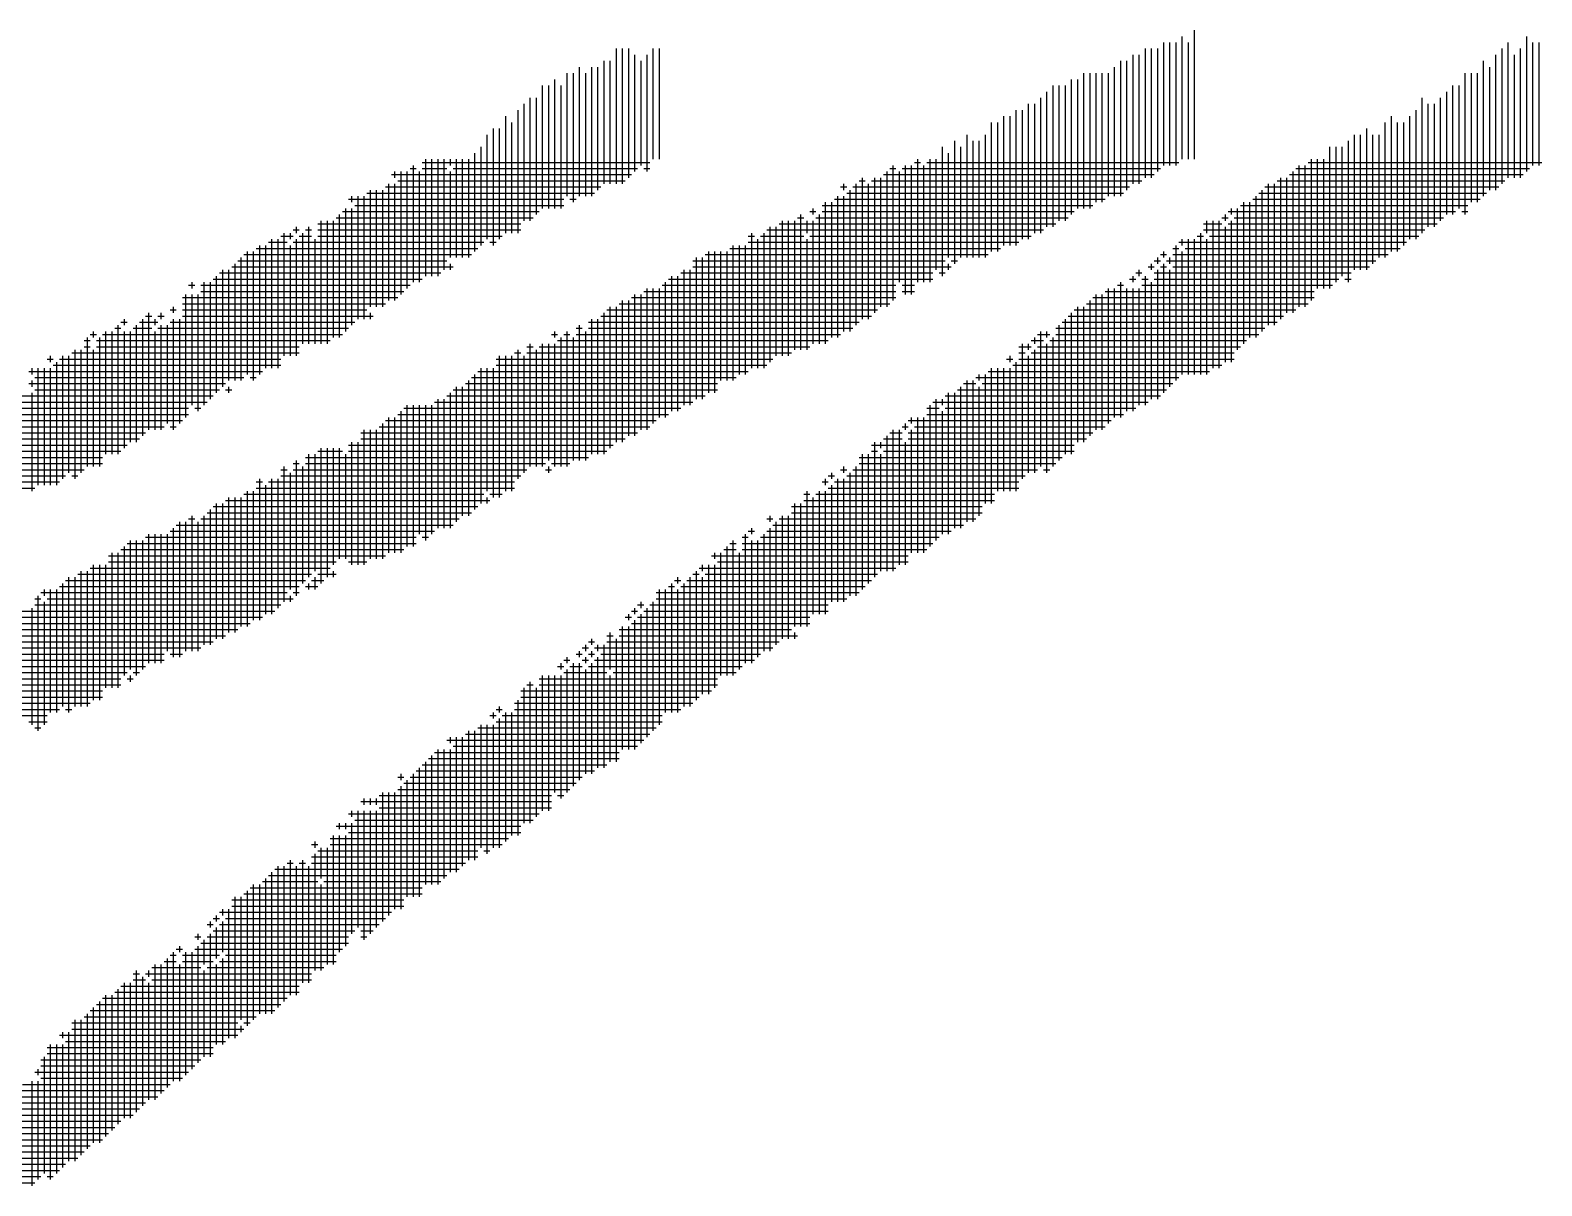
# Model space of a CAD drawing. Header units: feet. Extents: x 0 to 510288, y 0 to 371336.
# Drawn here: x 377136 to 378092, y 89573 to 90304 of the extents above; entities that cross this region are included whole.
import ezdxf

# ---------------------------------------------------------------- set-up
doc = ezdxf.new("R2010")
doc.units = ezdxf.units.FT
doc.header["$LTSCALE"] = 100
doc.header["$MEASUREMENT"] = 0
doc.layers.add('CX-MISC', color=2, linetype='CONTINUOUS')

msp = doc.modelspace()

# ---------------------------------------------------------------- linework, layer by layer
at = {"layer": 'CX-MISC'}
for p, q in [((377871.89, 90304.43), (377871.89, 90222.78)), ((377506.42, 90292.77), (377506.42, 90207.23)), ((377510.3, 90292.77), (377510.3, 90207.23)), ((377514.19, 90292.77), (377514.19, 90211.12)), ((377529.74, 90292.77), (377529.74, 90222.78)), ((377533.63, 90292.77), (377533.63, 90222.78)), ((377840.78, 90292.77), (377840.78, 90211.12)), ((377844.67, 90292.77), (377844.67, 90211.12)), ((377848.56, 90292.77), (377848.56, 90215.01)), ((377852.45, 90296.66), (377852.45, 90218.9)), ((377856.34, 90296.66), (377856.34, 90218.9)), ((377860.22, 90296.66), (377860.22, 90218.9)), ((377864.11, 90300.54), (377864.11, 90222.78)), ((377868, 90296.66), (377868, 90222.78)), ((378066.29, 90292.77), (378066.29, 90207.23)), ((378070.18, 90296.66), (378070.18, 90211.12)), ((378077.95, 90292.77), (378077.95, 90211.12)), ((378081.84, 90300.54), (378081.84, 90215.01)), ((378085.73, 90296.66), (378085.73, 90218.9)), ((378089.62, 90296.66), (378089.62, 90218.9)), ((377498.64, 90284.99), (377498.64, 90207.23)), ((377502.53, 90284.99), (377502.53, 90207.23)), ((377518.08, 90288.88), (377518.08, 90215.01)), ((377521.97, 90284.99), (377521.97, 90218.9)), ((377525.86, 90288.88), (377525.86, 90215.01)), ((377825.23, 90284.99), (377825.23, 90199.46)), ((377829.12, 90284.99), (377829.12, 90203.34)), ((377833.01, 90288.88), (377833.01, 90207.23)), ((377836.9, 90288.88), (377836.9, 90207.23)), ((378054.62, 90284.99), (378054.62, 90199.46)), ((378062.4, 90288.88), (378062.4, 90203.34)), ((378074.06, 90288.88), (378074.06, 90211.12)), ((377475.31, 90277.22), (377475.31, 90199.46)), ((377479.2, 90277.22), (377479.2, 90195.57)), ((377483.09, 90281.1), (377483.09, 90199.46)), ((377486.98, 90277.22), (377486.98, 90199.46)), ((377490.86, 90281.1), (377490.86, 90199.46)), ((377494.75, 90281.1), (377494.75, 90203.34)), ((377801.9, 90277.22), (377801.9, 90191.68)), ((377805.79, 90277.22), (377805.79, 90191.68)), ((377809.68, 90277.22), (377809.68, 90195.57)), ((377813.57, 90277.22), (377813.57, 90195.57)), ((377817.46, 90277.22), (377817.46, 90199.46)), ((377821.34, 90281.1), (377821.34, 90199.46)), ((378042.96, 90277.22), (378042.96, 90187.79)), ((378046.85, 90277.22), (378046.85, 90195.57)), ((378050.74, 90277.22), (378050.74, 90195.57)), ((378058.51, 90281.1), (378058.51, 90203.34)), ((377459.76, 90269.44), (377459.76, 90191.68)), ((377463.65, 90269.44), (377463.65, 90191.68)), ((377467.54, 90273.33), (377467.54, 90191.68)), ((377471.42, 90269.44), (377471.42, 90191.68)), ((377778.58, 90265.55), (377778.58, 90180.02)), ((377782.46, 90269.44), (377782.46, 90180.02)), ((377786.35, 90269.44), (377786.35, 90183.9)), ((377790.24, 90269.44), (377790.24, 90183.9)), ((377794.13, 90273.33), (377794.13, 90187.79)), ((377798.02, 90273.33), (377798.02, 90191.68)), ((378031.3, 90265.55), (378031.3, 90187.79)), ((378035.18, 90269.44), (378035.18, 90187.79)), ((378039.07, 90269.44), (378039.07, 90191.68)), ((377448.1, 90257.78), (377448.1, 90183.9)), ((377451.98, 90261.66), (377451.98, 90183.9)), ((377455.87, 90261.66), (377455.87, 90187.79)), ((377766.91, 90257.78), (377766.91, 90172.24)), ((377770.8, 90257.78), (377770.8, 90176.13)), ((377774.69, 90261.66), (377774.69, 90176.13)), ((378015.74, 90261.66), (378015.74, 90176.13)), ((378019.63, 90257.78), (378019.63, 90180.02)), ((378023.52, 90257.78), (378023.52, 90180.02)), ((378027.41, 90261.66), (378027.41, 90183.9)), ((377436.43, 90250), (377436.43, 90176.13)), ((377440.32, 90246.11), (377440.32, 90176.13)), ((377444.21, 90253.89), (377444.21, 90176.13)), ((377743.58, 90246.11), (377743.58, 90164.46)), ((377747.47, 90246.11), (377747.47, 90164.46)), ((377751.36, 90250), (377751.36, 90168.35)), ((377755.25, 90250), (377755.25, 90168.35)), ((377759.14, 90253.89), (377759.14, 90168.35)), ((377763.02, 90253.89), (377763.02, 90172.24)), ((377992.42, 90246.11), (377992.42, 90160.58)), ((377996.3, 90250), (377996.3, 90164.46)), ((378000.19, 90246.11), (378000.19, 90164.46)), ((378004.08, 90246.11), (378004.08, 90168.35)), ((378007.97, 90250), (378007.97, 90172.24)), ((378011.86, 90253.89), (378011.86, 90172.24)), ((377424.77, 90238.34), (377424.77, 90172.24)), ((377428.66, 90242.22), (377428.66, 90168.35)), ((377432.54, 90242.22), (377432.54, 90172.24)), ((377728.03, 90238.34), (377728.03, 90160.58)), ((377739.7, 90238.34), (377739.7, 90160.58)), ((377972.98, 90238.34), (377972.98, 90152.8)), ((377976.86, 90238.34), (377976.86, 90152.8)), ((377980.75, 90242.22), (377980.75, 90152.8)), ((377984.64, 90238.34), (377984.64, 90156.69)), ((377988.53, 90238.34), (377988.53, 90160.58)), ((377416.99, 90226.67), (377416.99, 90164.46)), ((377420.88, 90230.56), (377420.88, 90168.35)), ((377712.48, 90230.56), (377712.48, 90148.91)), ((377716.37, 90226.67), (377716.37, 90160.58)), ((377720.26, 90234.45), (377720.26, 90156.69)), ((377724.14, 90230.56), (377724.14, 90160.58)), ((377731.92, 90234.45), (377731.92, 90160.58)), ((377735.81, 90234.45), (377735.81, 90160.58)), ((377957.42, 90230.56), (377957.42, 90141.14)), ((377961.31, 90230.56), (377961.31, 90145.02)), ((377965.2, 90230.56), (377965.2, 90148.91)), ((377969.09, 90234.45), (377969.09, 90145.02)), ((377376.17, 90216.95), (377380.06, 90216.95)), ((377378.11, 90218.9), (377378.11, 90145.02)), ((377383.94, 90220.84), (377527.8, 90220.84)), ((377383.94, 90216.95), (377399.5, 90216.95)), ((377385.89, 90222.78), (377385.89, 90148.91)), ((377389.78, 90222.78), (377389.78, 90148.91)), ((377393.66, 90222.78), (377393.66, 90148.91)), ((377397.55, 90222.78), (377397.55, 90152.8)), ((377401.44, 90222.78), (377401.44, 90218.9)), ((377403.38, 90216.95), (377520.02, 90216.95)), ((377405.33, 90222.78), (377405.33, 90160.58)), ((377409.22, 90222.78), (377409.22, 90160.58)), ((377413.1, 90222.78), (377413.1, 90160.58)), ((377523.91, 90216.95), (377527.8, 90216.95)), ((377679.43, 90216.95), (377683.32, 90216.95)), ((377681.38, 90218.9), (377681.38, 90133.36)), ((377687.21, 90216.95), (377850.5, 90216.95)), ((377689.15, 90218.9), (377689.15, 90137.25)), ((377693.04, 90218.9), (377693.04, 90137.25)), ((377694.98, 90220.84), (377698.87, 90220.84)), ((377696.93, 90222.78), (377696.93, 90145.02)), ((377700.82, 90218.9), (377700.82, 90145.02)), ((377702.76, 90220.84), (377862.17, 90220.84)), ((377704.7, 90222.78), (377704.7, 90145.02)), ((377708.59, 90222.78), (377708.59, 90152.8)), ((377936.04, 90216.95), (378083.78, 90216.95)), ((377937.98, 90218.9), (377937.98, 90129.47)), ((377941.87, 90218.9), (377941.87, 90129.47)), ((377943.82, 90220.84), (378091.56, 90220.84)), ((377945.76, 90222.78), (377945.76, 90133.36)), ((377949.65, 90222.78), (377949.65, 90141.14)), ((377953.54, 90222.78), (377953.54, 90141.14)), ((377362.56, 90207.23), (377362.56, 90133.36)), ((377364.5, 90213.06), (377516.14, 90213.06)), ((377366.45, 90215.01), (377366.45, 90211.12)), ((377366.45, 90207.23), (377366.45, 90133.36)), ((377368.39, 90209.18), (377512.25, 90209.18)), ((377370.34, 90215.01), (377370.34, 90137.25)), ((377374.22, 90215.01), (377374.22, 90141.14)), ((377382, 90215.01), (377382, 90145.02)), ((377401.44, 90215.01), (377401.44, 90160.58)), ((377650.27, 90207.23), (377650.27, 90203.34)), ((377658.05, 90207.23), (377658.05, 90117.81)), ((377659.99, 90209.18), (377663.88, 90209.18)), ((377661.94, 90211.12), (377661.94, 90121.7)), ((377665.82, 90207.23), (377665.82, 90121.7)), ((377667.77, 90209.18), (377838.84, 90209.18)), ((377669.71, 90211.12), (377669.71, 90125.58)), ((377673.6, 90211.12), (377673.6, 90129.47)), ((377675.54, 90213.06), (377846.62, 90213.06)), ((377677.49, 90215.01), (377677.49, 90129.47)), ((377685.26, 90215.01), (377685.26, 90145.02)), ((377918.54, 90207.23), (377918.54, 90117.81)), ((377922.43, 90207.23), (377922.43, 90117.81)), ((377924.38, 90209.18), (378068.23, 90209.18)), ((377926.32, 90211.12), (377926.32, 90121.7)), ((377930.21, 90211.12), (377930.21, 90125.58)), ((377932.15, 90213.06), (378079.9, 90213.06)), ((377934.1, 90215.01), (377934.1, 90125.58)), ((377337.29, 90197.51), (377473.37, 90197.51)), ((377339.23, 90199.46), (377339.23, 90195.57)), ((377343.12, 90199.46), (377343.12, 90121.7)), ((377347.01, 90199.46), (377347.01, 90121.7)), ((377348.95, 90201.4), (377492.81, 90201.4)), ((377350.9, 90203.34), (377350.9, 90129.47)), ((377354.78, 90203.34), (377354.78, 90129.47)), ((377358.67, 90203.34), (377358.67, 90129.47)), ((377360.62, 90205.29), (377496.7, 90205.29)), ((377477.26, 90197.51), (377481.14, 90197.51)), ((377644.44, 90197.51), (377815.51, 90197.51)), ((377646.38, 90199.46), (377646.38, 90110.03)), ((377648.33, 90205.29), (377652.22, 90205.29)), ((377650.27, 90199.46), (377650.27, 90113.92)), ((377652.22, 90201.4), (377827.18, 90201.4)), ((377654.16, 90203.34), (377654.16, 90113.92)), ((377656.1, 90205.29), (377831.06, 90205.29)), ((377908.82, 90197.51), (378052.68, 90197.51)), ((377910.77, 90199.46), (377910.77, 90110.03)), ((377912.71, 90201.4), (378056.57, 90201.4)), ((377914.66, 90203.34), (377914.66, 90113.92)), ((377916.6, 90205.29), (378064.34, 90205.29)), ((377331.46, 90187.79), (377331.46, 90110.03)), ((377333.4, 90189.74), (377457.82, 90189.74)), ((377335.34, 90191.68), (377335.34, 90113.92)), ((377339.23, 90191.68), (377339.23, 90117.81)), ((377341.18, 90193.62), (377473.37, 90193.62)), ((377623.06, 90187.79), (377623.06, 90102.26)), ((377628.89, 90189.74), (377632.78, 90189.74)), ((377630.83, 90191.68), (377630.83, 90187.79)), ((377634.72, 90187.79), (377634.72, 90106.14)), ((377636.66, 90193.62), (377807.74, 90193.62)), ((377636.66, 90189.74), (377796.07, 90189.74)), ((377638.61, 90195.57), (377638.61, 90106.14)), ((377642.5, 90195.57), (377642.5, 90110.03)), ((377891.33, 90187.79), (377891.33, 90183.9)), ((377893.27, 90189.74), (378037.13, 90189.74)), ((377895.22, 90191.68), (377895.22, 90187.79)), ((377899.1, 90191.68), (377899.1, 90102.26)), ((377901.05, 90193.62), (378044.9, 90193.62)), ((377902.99, 90195.57), (377902.99, 90106.14)), ((377906.88, 90195.57), (377906.88, 90110.03)), ((378041.02, 90189.74), (378044.9, 90189.74)), ((377302.3, 90178.07), (377306.18, 90178.07)), ((377304.24, 90180.02), (377304.24, 90176.13)), ((377310.07, 90178.07), (377313.96, 90178.07)), ((377312.02, 90180.02), (377312.02, 90106.14)), ((377317.85, 90181.96), (377446.15, 90181.96)), ((377317.85, 90178.07), (377446.15, 90178.07)), ((377319.79, 90183.9), (377319.79, 90106.14)), ((377323.68, 90183.9), (377323.68, 90106.14)), ((377327.57, 90183.9), (377327.57, 90110.03)), ((377329.51, 90185.85), (377453.93, 90185.85)), ((377601.67, 90178.07), (377776.63, 90178.07)), ((377603.62, 90180.02), (377603.62, 90094.48)), ((377607.5, 90180.02), (377607.5, 90098.37)), ((377609.45, 90181.96), (377784.41, 90181.96)), ((377611.39, 90183.9), (377611.39, 90098.37)), ((377615.28, 90183.9), (377615.28, 90098.37)), ((377619.17, 90183.9), (377619.17, 90102.26)), ((377621.11, 90185.85), (377625, 90185.85)), ((377626.94, 90183.9), (377626.94, 90176.13)), ((377630.83, 90183.9), (377630.83, 90106.14)), ((377632.78, 90185.85), (377792.18, 90185.85)), ((377877.72, 90181.96), (377889.38, 90181.96)), ((377877.72, 90178.07), (378017.69, 90178.07)), ((377879.66, 90183.9), (377879.66, 90176.13)), ((377883.55, 90183.9), (377883.55, 90090.59)), ((377887.44, 90183.9), (377887.44, 90090.59)), ((377889.38, 90185.85), (377893.27, 90185.85)), ((377891.33, 90180.02), (377891.33, 90094.48)), ((377893.27, 90181.96), (378025.46, 90181.96)), ((377895.22, 90183.9), (377895.22, 90094.48)), ((377897.16, 90185.85), (378029.35, 90185.85)), ((377280.91, 90168.35), (377280.91, 90086.7)), ((377284.8, 90168.35), (377284.8, 90090.59)), ((377286.74, 90170.3), (377298.41, 90170.3)), ((377288.69, 90172.24), (377288.69, 90090.59)), ((377292.58, 90172.24), (377292.58, 90090.59)), ((377294.52, 90174.18), (377302.3, 90174.18)), ((377296.46, 90176.13), (377296.46, 90098.37)), ((377300.35, 90176.13), (377300.35, 90172.24)), ((377300.35, 90168.35), (377300.35, 90098.37)), ((377302.3, 90170.3), (377422.82, 90170.3)), ((377304.24, 90172.24), (377304.24, 90098.37)), ((377306.18, 90174.18), (377313.96, 90174.18)), ((377308.13, 90176.13), (377308.13, 90106.14)), ((377315.9, 90172.24), (377315.9, 90106.14)), ((377317.85, 90174.18), (377434.49, 90174.18)), ((377426.71, 90170.3), (377430.6, 90170.3)), ((377580.29, 90168.35), (377580.29, 90082.82)), ((377584.18, 90168.35), (377584.18, 90086.7)), ((377588.06, 90168.35), (377588.06, 90086.7)), ((377590.01, 90174.18), (377593.9, 90174.18)), ((377590.01, 90170.3), (377761.08, 90170.3)), ((377591.95, 90176.13), (377591.95, 90090.59)), ((377595.84, 90172.24), (377595.84, 90090.59)), ((377597.78, 90174.18), (377625, 90174.18)), ((377599.73, 90176.13), (377599.73, 90090.59)), ((377626.94, 90172.24), (377626.94, 90102.26)), ((377628.89, 90174.18), (377768.86, 90174.18)), ((377860.22, 90168.35), (377860.22, 90082.82)), ((377862.17, 90170.3), (378006.02, 90170.3)), ((377864.11, 90172.24), (377864.11, 90168.35)), ((377868, 90172.24), (377868, 90086.7)), ((377871.89, 90172.24), (377871.89, 90086.7)), ((377873.83, 90174.18), (377877.72, 90174.18)), ((377875.78, 90176.13), (377875.78, 90086.7)), ((377879.66, 90172.24), (377879.66, 90086.7)), ((377881.61, 90174.18), (378013.8, 90174.18)), ((377269.25, 90160.58), (377269.25, 90082.82)), ((377271.19, 90162.52), (377415.05, 90162.52)), ((377273.14, 90164.46), (377273.14, 90086.7)), ((377277.02, 90164.46), (377277.02, 90082.82)), ((377278.97, 90166.41), (377418.94, 90166.41)), ((377556.96, 90160.58), (377556.96, 90071.15)), ((377560.85, 90160.58), (377560.85, 90071.15)), ((377562.79, 90162.52), (377741.64, 90162.52)), ((377564.74, 90164.46), (377564.74, 90075.04)), ((377568.62, 90164.46), (377568.62, 90075.04)), ((377572.51, 90164.46), (377572.51, 90082.82)), ((377576.4, 90164.46), (377576.4, 90082.82)), ((377578.34, 90166.41), (377749.42, 90166.41)), ((377848.56, 90160.58), (377848.56, 90156.69)), ((377850.5, 90162.52), (377854.39, 90162.52)), ((377852.45, 90164.46), (377852.45, 90160.58)), ((377856.34, 90160.58), (377856.34, 90156.69)), ((377858.28, 90166.41), (377862.17, 90166.41)), ((377858.28, 90162.52), (377994.36, 90162.52)), ((377864.11, 90164.46), (377864.11, 90086.7)), ((377866.06, 90166.41), (378002.14, 90166.41)), ((377255.64, 90150.86), (377395.61, 90150.86)), ((377257.58, 90152.8), (377257.58, 90078.93)), ((377261.47, 90152.8), (377261.47, 90082.82)), ((377263.42, 90154.74), (377403.38, 90154.74)), ((377265.36, 90156.69), (377265.36, 90082.82)), ((377267.3, 90158.63), (377399.5, 90158.63)), ((377401.44, 90156.69), (377401.44, 90152.8)), ((377547.24, 90150.86), (377706.65, 90150.86)), ((377549.18, 90152.8), (377549.18, 90067.26)), ((377553.07, 90152.8), (377553.07, 90067.26)), ((377555.02, 90158.63), (377714.42, 90158.63)), ((377555.02, 90154.74), (377718.31, 90154.74)), ((377710.54, 90150.86), (377714.42, 90150.86)), ((377716.37, 90156.69), (377716.37, 90152.8)), ((377718.31, 90158.63), (377722.2, 90158.63)), ((377834.95, 90150.86), (377838.84, 90150.86)), ((377836.9, 90152.8), (377836.9, 90148.91)), ((377842.73, 90154.74), (377846.62, 90154.74)), ((377844.67, 90156.69), (377844.67, 90152.8)), ((377846.62, 90158.63), (377850.5, 90158.63)), ((377846.62, 90150.86), (377971.03, 90150.86)), ((377848.56, 90152.8), (377848.56, 90071.15)), ((377850.5, 90154.74), (377854.39, 90154.74)), ((377852.45, 90156.69), (377852.45, 90075.04)), ((377854.39, 90158.63), (377986.58, 90158.63)), ((377856.34, 90152.8), (377856.34, 90078.93)), ((377858.28, 90154.74), (377982.7, 90154.74)), ((377236.2, 90143.08), (377240.09, 90143.08)), ((377238.14, 90145.02), (377238.14, 90141.14)), ((377243.98, 90143.08), (377376.17, 90143.08)), ((377245.92, 90145.02), (377245.92, 90067.26)), ((377249.81, 90145.02), (377249.81, 90071.15)), ((377251.75, 90146.97), (377383.94, 90146.97)), ((377253.7, 90148.91), (377253.7, 90075.04)), ((377525.86, 90141.14), (377525.86, 90051.71)), ((377529.74, 90141.14), (377529.74, 90055.6)), ((377533.63, 90141.14), (377533.63, 90059.49)), ((377535.58, 90143.08), (377683.32, 90143.08)), ((377537.52, 90145.02), (377537.52, 90059.49)), ((377539.46, 90146.97), (377706.65, 90146.97)), ((377541.41, 90148.91), (377541.41, 90063.38)), ((377545.3, 90148.91), (377545.3, 90063.38)), ((377687.21, 90143.08), (377694.98, 90143.08)), ((377817.46, 90141.14), (377817.46, 90055.6)), ((377821.34, 90141.14), (377821.34, 90059.49)), ((377823.29, 90143.08), (377827.18, 90143.08)), ((377825.23, 90145.02), (377825.23, 90059.49)), ((377829.12, 90141.14), (377829.12, 90063.38)), ((377831.06, 90146.97), (377834.95, 90146.97)), ((377833.01, 90148.91), (377833.01, 90145.02)), ((377833.01, 90141.14), (377833.01, 90063.38)), ((377836.9, 90141.14), (377836.9, 90067.26)), ((377838.84, 90146.97), (377842.73, 90146.97)), ((377838.84, 90143.08), (377959.37, 90143.08)), ((377840.78, 90148.91), (377840.78, 90067.26)), ((377844.67, 90145.02), (377844.67, 90071.15)), ((377846.62, 90146.97), (377963.26, 90146.97)), ((377967.14, 90146.97), (377971.03, 90146.97)), ((377232.31, 90135.3), (377368.39, 90135.3)), ((377232.31, 90131.42), (377360.62, 90131.42)), ((377234.26, 90137.25), (377234.26, 90059.49)), ((377238.14, 90137.25), (377238.14, 90067.26)), ((377242.03, 90137.25), (377242.03, 90063.38)), ((377243.98, 90139.19), (377372.28, 90139.19)), ((377508.36, 90131.42), (377679.43, 90131.42)), ((377510.3, 90133.36), (377510.3, 90043.94)), ((377514.19, 90133.36), (377514.19, 90047.82)), ((377516.14, 90135.3), (377683.32, 90135.3)), ((377518.08, 90137.25), (377518.08, 90047.82)), ((377521.97, 90137.25), (377521.97, 90051.71)), ((377523.91, 90139.19), (377683.32, 90139.19)), ((377687.21, 90139.19), (377694.98, 90139.19)), ((377803.85, 90131.42), (377943.82, 90131.42)), ((377805.79, 90133.36), (377805.79, 90047.82)), ((377807.74, 90135.3), (377947.7, 90135.3)), ((377809.68, 90137.25), (377809.68, 90051.71)), ((377813.57, 90137.25), (377813.57, 90051.71)), ((377815.51, 90139.19), (377947.7, 90139.19)), ((377195.38, 90121.7), (377195.38, 90117.81)), ((377207.04, 90121.7), (377207.04, 90047.82)), ((377208.98, 90123.64), (377212.87, 90123.64)), ((377210.93, 90125.58), (377210.93, 90051.71)), ((377214.82, 90121.7), (377214.82, 90117.81)), ((377216.76, 90123.64), (377220.65, 90123.64)), ((377218.7, 90125.58), (377218.7, 90121.7)), ((377224.54, 90127.53), (377228.42, 90127.53)), ((377226.48, 90129.47), (377226.48, 90125.58)), ((377226.48, 90121.7), (377226.48, 90051.71)), ((377230.37, 90121.7), (377230.37, 90055.6)), ((377232.31, 90127.53), (377348.95, 90127.53)), ((377232.31, 90123.64), (377352.84, 90123.64)), ((377350.9, 90125.58), (377350.9, 90121.7)), ((377490.86, 90121.7), (377490.86, 90036.16)), ((377494.75, 90121.7), (377494.75, 90036.16)), ((377496.7, 90123.64), (377667.77, 90123.64)), ((377498.64, 90125.58), (377498.64, 90036.16)), ((377500.58, 90127.53), (377671.66, 90127.53)), ((377502.53, 90129.47), (377502.53, 90040.05)), ((377506.42, 90129.47), (377506.42, 90043.94)), ((377790.24, 90121.7), (377790.24, 90036.16)), ((377792.18, 90123.64), (377928.26, 90123.64)), ((377794.13, 90125.58), (377794.13, 90036.16)), ((377796.07, 90127.53), (377936.04, 90127.53)), ((377798.02, 90129.47), (377798.02, 90043.94)), ((377801.9, 90129.47), (377801.9, 90043.94)), ((377173.99, 90111.98), (377177.88, 90111.98)), ((377175.94, 90113.92), (377175.94, 90110.03)), ((377181.77, 90111.98), (377333.4, 90111.98)), ((377183.71, 90113.92), (377183.71, 90036.16)), ((377187.6, 90113.92), (377187.6, 90036.16)), ((377189.54, 90115.86), (377193.43, 90115.86)), ((377191.49, 90117.81), (377191.49, 90036.16)), ((377193.43, 90119.75), (377197.32, 90119.75)), ((377195.38, 90113.92), (377195.38, 90040.05)), ((377199.26, 90113.92), (377199.26, 90043.94)), ((377201.21, 90115.86), (377212.87, 90115.86)), ((377203.15, 90117.81), (377203.15, 90043.94)), ((377205.1, 90119.75), (377216.76, 90119.75)), ((377214.82, 90113.92), (377214.82, 90051.71)), ((377216.76, 90115.86), (377337.29, 90115.86)), ((377218.7, 90117.81), (377218.7, 90051.71)), ((377222.59, 90117.81), (377222.59, 90055.6)), ((377224.54, 90119.75), (377341.18, 90119.75)), ((377465.59, 90111.98), (377469.48, 90111.98)), ((377467.54, 90113.92), (377467.54, 90110.03)), ((377473.37, 90111.98), (377477.26, 90111.98)), ((377475.31, 90113.92), (377475.31, 90028.38)), ((377481.14, 90115.86), (377485.03, 90115.86)), ((377481.14, 90111.98), (377648.33, 90111.98)), ((377483.09, 90117.81), (377483.09, 90032.27)), ((377486.98, 90113.92), (377486.98, 90032.27)), ((377488.92, 90119.75), (377659.99, 90119.75)), ((377488.92, 90115.86), (377656.1, 90115.86)), ((377772.74, 90111.98), (377780.52, 90111.98)), ((377774.69, 90113.92), (377774.69, 90028.38)), ((377778.58, 90113.92), (377778.58, 90110.03)), ((377784.41, 90115.86), (377916.6, 90115.86)), ((377784.41, 90111.98), (377912.71, 90111.98)), ((377786.35, 90117.81), (377786.35, 90032.27)), ((377788.3, 90119.75), (377924.38, 90119.75)), ((377164.27, 90102.26), (377164.27, 90020.61)), ((377168.16, 90102.26), (377168.16, 90024.5)), ((377170.1, 90108.09), (377173.99, 90108.09)), ((377170.1, 90104.2), (377173.99, 90104.2)), ((377172.05, 90110.03), (377172.05, 90028.38)), ((377175.94, 90102.26), (377175.94, 90028.38)), ((377177.88, 90108.09), (377325.62, 90108.09)), ((377177.88, 90104.2), (377306.18, 90104.2)), ((377179.82, 90110.03), (377179.82, 90028.38)), ((377444.21, 90102.26), (377444.21, 90020.61)), ((377450.04, 90104.2), (377453.93, 90104.2)), ((377451.98, 90106.14), (377451.98, 90028.38)), ((377455.87, 90102.26), (377455.87, 90028.38)), ((377457.82, 90104.2), (377628.89, 90104.2)), ((377459.76, 90106.14), (377459.76, 90028.38)), ((377463.65, 90106.14), (377463.65, 90032.27)), ((377467.54, 90106.14), (377467.54, 90028.38)), ((377469.48, 90108.09), (377640.55, 90108.09)), ((377471.42, 90110.03), (377471.42, 90028.38)), ((377479.2, 90110.03), (377479.2, 90032.27)), ((377761.08, 90104.2), (377768.86, 90104.2)), ((377763.02, 90106.14), (377763.02, 90020.61)), ((377766.91, 90106.14), (377766.91, 90102.26)), ((377768.86, 90108.09), (377776.63, 90108.09)), ((377770.8, 90110.03), (377770.8, 90106.14)), ((377770.8, 90102.26), (377770.8, 90024.5)), ((377772.74, 90104.2), (377901.05, 90104.2)), ((377778.58, 90106.14), (377778.58, 90024.5)), ((377780.52, 90108.09), (377904.94, 90108.09)), ((377782.46, 90110.03), (377782.46, 90028.38)), ((377146.78, 90096.42), (377150.66, 90096.42)), ((377148.72, 90098.37), (377148.72, 90094.48)), ((377150.66, 90092.54), (377294.52, 90092.54)), ((377152.61, 90094.48), (377152.61, 90016.72)), ((377154.55, 90096.42), (377294.52, 90096.42)), ((377156.5, 90098.37), (377156.5, 90020.61)), ((377160.38, 90098.37), (377160.38, 90024.5)), ((377162.33, 90100.31), (377306.18, 90100.31)), ((377430.6, 90096.42), (377605.56, 90096.42)), ((377430.6, 90092.54), (377601.67, 90092.54)), ((377432.54, 90098.37), (377432.54, 90008.94)), ((377436.43, 90098.37), (377436.43, 90012.83)), ((377440.32, 90098.37), (377440.32, 90012.83)), ((377442.26, 90100.31), (377446.15, 90100.31)), ((377448.1, 90098.37), (377448.1, 90024.5)), ((377450.04, 90100.31), (377617.22, 90100.31)), ((377753.3, 90096.42), (377757.19, 90096.42)), ((377755.25, 90098.37), (377755.25, 90094.48)), ((377757.19, 90092.54), (377889.38, 90092.54)), ((377759.14, 90094.48), (377759.14, 90012.83)), ((377761.08, 90100.31), (377764.97, 90100.31)), ((377761.08, 90096.42), (377897.16, 90096.42)), ((377766.91, 90098.37), (377766.91, 90024.5)), ((377768.86, 90100.31), (377897.16, 90100.31)), ((377135.11, 90088.65), (377282.86, 90088.65)), ((377137.06, 90090.59), (377137.06, 90086.7)), ((377137.06, 90082.82), (377137.06, 90078.93)), ((377139, 90084.76), (377271.19, 90084.76)), ((377140.94, 90090.59), (377140.94, 90016.72)), ((377144.83, 90090.59), (377144.83, 90016.72)), ((377148.72, 90090.59), (377148.72, 90016.72)), ((377275.08, 90084.76), (377278.97, 90084.76)), ((377413.1, 90082.82), (377413.1, 89997.28)), ((377415.05, 90084.76), (377582.23, 90084.76)), ((377416.99, 90086.7), (377416.99, 90001.17)), ((377418.94, 90088.65), (377590.01, 90088.65)), ((377420.88, 90090.59), (377420.88, 90005.06)), ((377424.77, 90090.59), (377424.77, 90012.83)), ((377428.66, 90090.59), (377428.66, 90008.94)), ((377728.03, 90082.82), (377728.03, 89993.39)), ((377731.92, 90082.82), (377731.92, 89993.39)), ((377733.86, 90084.76), (377862.17, 90084.76)), ((377735.81, 90086.7), (377735.81, 90082.82)), ((377739.7, 90086.7), (377739.7, 90005.06)), ((377741.64, 90088.65), (377881.61, 90088.65)), ((377743.58, 90090.59), (377743.58, 90005.06)), ((377747.47, 90090.59), (377747.47, 90012.83)), ((377751.36, 90090.59), (377751.36, 90012.83)), ((377755.25, 90090.59), (377755.25, 90012.83)), ((377107.9, 90073.1), (377251.75, 90073.1)), ((377135.11, 90080.87), (377259.53, 90080.87)), ((377137.06, 90075.04), (377137.06, 90012.83)), ((377139, 90076.98), (377255.64, 90076.98)), ((377259.53, 90076.98), (377263.42, 90076.98)), ((377261.47, 90078.93), (377261.47, 90075.04)), ((377399.5, 90073.1), (377562.79, 90073.1)), ((377401.44, 90075.04), (377401.44, 89989.5)), ((377403.38, 90076.98), (377570.57, 90076.98)), ((377405.33, 90078.93), (377405.33, 89993.39)), ((377409.22, 90078.93), (377409.22, 89997.28)), ((377411.16, 90080.87), (377570.57, 90080.87)), ((377714.42, 90073.1), (377850.5, 90073.1)), ((377716.37, 90075.04), (377716.37, 89985.62)), ((377720.26, 90075.04), (377720.26, 89989.5)), ((377722.2, 90076.98), (377854.39, 90076.98)), ((377724.14, 90078.93), (377724.14, 89989.5)), ((377726.09, 90080.87), (377733.86, 90080.87)), ((377735.81, 90078.93), (377735.81, 89997.28)), ((377737.75, 90080.87), (377858.28, 90080.87)), ((377104.01, 90065.32), (377236.2, 90065.32)), ((377107.9, 90069.21), (377247.86, 90069.21)), ((377240.09, 90065.32), (377243.98, 90065.32)), ((377370.34, 90063.38), (377370.34, 89973.95)), ((377372.28, 90065.32), (377547.24, 90065.32)), ((377374.22, 90067.26), (377374.22, 89977.84)), ((377378.11, 90067.26), (377378.11, 89977.84)), ((377382, 90067.26), (377382, 89985.62)), ((377385.89, 90067.26), (377385.89, 89981.73)), ((377389.78, 90067.26), (377389.78, 89985.62)), ((377391.72, 90069.21), (377555.02, 90069.21)), ((377393.66, 90071.15), (377393.66, 89989.5)), ((377397.55, 90071.15), (377397.55, 89989.5)), ((377702.76, 90065.32), (377710.54, 90065.32)), ((377704.7, 90067.26), (377704.7, 89977.84)), ((377706.65, 90069.21), (377842.73, 90069.21)), ((377708.59, 90071.15), (377708.59, 89981.73)), ((377712.48, 90071.15), (377712.48, 90067.26)), ((377712.48, 90063.38), (377712.48, 89985.62)), ((377714.42, 90065.32), (377834.95, 90065.32)), ((377080.68, 90053.66), (377220.65, 90053.66)), ((377084.57, 90057.54), (377232.31, 90057.54)), ((377096.23, 90061.43), (377236.2, 90061.43)), ((377224.54, 90053.66), (377228.42, 90053.66)), ((377356.73, 90053.66), (377527.8, 90053.66)), ((377358.67, 90055.6), (377358.67, 89970.06)), ((377360.62, 90057.54), (377531.69, 90057.54)), ((377362.56, 90059.49), (377362.56, 89973.95)), ((377366.45, 90059.49), (377366.45, 89973.95)), ((377368.39, 90061.43), (377539.46, 90061.43)), ((377687.21, 90053.66), (377691.1, 90053.66)), ((377689.15, 90055.6), (377689.15, 90051.71)), ((377691.1, 90057.54), (377819.4, 90057.54)), ((377693.04, 90059.49), (377693.04, 90055.6)), ((377694.98, 90053.66), (377815.51, 90053.66)), ((377696.93, 90059.49), (377696.93, 89973.95)), ((377700.82, 90059.49), (377700.82, 89973.95)), ((377702.76, 90061.43), (377827.18, 90061.43)), ((377065.13, 90045.88), (377205.1, 90045.88)), ((377069.02, 90049.77), (377208.98, 90049.77)), ((377345.06, 90049.77), (377520.02, 90049.77)), ((377345.06, 90045.88), (377512.25, 90045.88)), ((377347.01, 90051.71), (377347.01, 89966.18)), ((377350.9, 90051.71), (377350.9, 89970.06)), ((377354.78, 90051.71), (377354.78, 89970.06)), ((377675.54, 90045.88), (377687.21, 90045.88)), ((377677.49, 90047.82), (377677.49, 89962.29)), ((377679.43, 90049.77), (377687.21, 90049.77)), ((377681.38, 90051.71), (377681.38, 89962.29)), ((377685.26, 90051.71), (377685.26, 89966.18)), ((377691.1, 90049.77), (377807.74, 90049.77)), ((377691.1, 90045.88), (377803.85, 90045.88)), ((377693.04, 90051.71), (377693.04, 89973.95)), ((377045.69, 90041.99), (377197.32, 90041.99)), ((377045.69, 90038.1), (377193.43, 90038.1)), ((377312.02, 90036.16), (377312.02, 89958.4)), ((377315.9, 90036.16), (377315.9, 89962.29)), ((377317.85, 90038.1), (377333.4, 90038.1)), ((377319.79, 90040.05), (377319.79, 89954.51)), ((377323.68, 90040.05), (377323.68, 89958.4)), ((377327.57, 90040.05), (377327.57, 89966.18)), ((377331.46, 90040.05), (377331.46, 89970.06)), ((377335.34, 90036.16), (377335.34, 89970.06)), ((377337.29, 90041.99), (377504.47, 90041.99)), ((377337.29, 90038.1), (377500.58, 90038.1)), ((377339.23, 90043.94), (377339.23, 89966.18)), ((377343.12, 90043.94), (377343.12, 89966.18)), ((377661.94, 90036.16), (377661.94, 89950.62)), ((377665.82, 90036.16), (377665.82, 89954.51)), ((377667.77, 90041.99), (377796.07, 90041.99)), ((377667.77, 90038.1), (377671.66, 90038.1)), ((377669.71, 90043.94), (377669.71, 89958.4)), ((377673.6, 90043.94), (377673.6, 90040.05)), ((377673.6, 90036.16), (377673.6, 89962.29)), ((377675.54, 90038.1), (377796.07, 90038.1)), ((377689.15, 90043.94), (377689.15, 89966.18)), ((377034.02, 90026.44), (377170.1, 90026.44)), ((377041.8, 90034.22), (377181.77, 90034.22)), ((377041.8, 90030.33), (377181.77, 90030.33)), ((377294.52, 90026.44), (377298.41, 90026.44)), ((377296.46, 90028.38), (377296.46, 89942.85)), ((377302.3, 90030.33), (377306.18, 90030.33)), ((377302.3, 90026.44), (377450.04, 90026.44)), ((377304.24, 90032.27), (377304.24, 89946.74)), ((377308.13, 90028.38), (377308.13, 89954.51)), ((377310.07, 90034.22), (377488.92, 90034.22)), ((377310.07, 90030.33), (377461.7, 90030.33)), ((377461.7, 90026.44), (377465.59, 90026.44)), ((377463.65, 90028.38), (377463.65, 90024.5)), ((377465.59, 90030.33), (377477.26, 90030.33)), ((377648.33, 90026.44), (377652.22, 90026.44)), ((377650.27, 90028.38), (377650.27, 90024.5)), ((377656.1, 90026.44), (377772.74, 90026.44)), ((377658.05, 90028.38), (377658.05, 89946.74)), ((377659.99, 90034.22), (377788.3, 90034.22)), ((377659.99, 90030.33), (377784.41, 90030.33)), ((377776.63, 90026.44), (377780.52, 90026.44)), ((377002.92, 90018.66), (377154.55, 90018.66)), ((377030.14, 90022.55), (377158.44, 90022.55)), ((377162.33, 90022.55), (377166.22, 90022.55)), ((377278.97, 90018.66), (377282.86, 90018.66)), ((377280.91, 90020.61), (377280.91, 89931.18)), ((377284.8, 90016.72), (377284.8, 89935.07)), ((377286.74, 90018.66), (377442.26, 90018.66)), ((377288.69, 90020.61), (377288.69, 89935.07)), ((377292.58, 90020.61), (377292.58, 89938.96)), ((377294.52, 90022.55), (377446.15, 90022.55)), ((377300.35, 90024.5), (377300.35, 89950.62)), ((377636.66, 90018.66), (377640.55, 90018.66)), ((377638.61, 90020.61), (377638.61, 90016.72)), ((377640.55, 90022.55), (377644.44, 90022.55)), ((377642.5, 90024.5), (377642.5, 90020.61)), ((377642.5, 90016.72), (377642.5, 89942.85)), ((377644.44, 90018.66), (377761.08, 90018.66)), ((377646.38, 90020.61), (377646.38, 89942.85)), ((377650.27, 90020.61), (377650.27, 89942.85)), ((377652.22, 90022.55), (377764.97, 90022.55)), ((377654.16, 90024.5), (377654.16, 89946.74)), ((376999.03, 90014.78), (377139, 90014.78)), ((377259.53, 90007), (377426.71, 90007)), ((377261.47, 90008.94), (377261.47, 89923.41)), ((377265.36, 90008.94), (377265.36, 89923.41)), ((377269.25, 90008.94), (377269.25, 89927.3)), ((377271.19, 90010.89), (377422.82, 90010.89)), ((377273.14, 90012.83), (377273.14, 89927.3)), ((377277.02, 90012.83), (377277.02, 89931.18)), ((377278.97, 90014.78), (377442.26, 90014.78)), ((377424.77, 90008.94), (377424.77, 90005.06)), ((377426.71, 90010.89), (377434.49, 90010.89)), ((377625, 90010.89), (377628.89, 90010.89)), ((377625, 90007), (377745.53, 90007)), ((377626.94, 90012.83), (377626.94, 89927.3)), ((377630.83, 90008.94), (377630.83, 89935.07)), ((377632.78, 90010.89), (377745.53, 90010.89)), ((377634.72, 90012.83), (377634.72, 89935.07)), ((377638.61, 90012.83), (377638.61, 89935.07)), ((377640.55, 90014.78), (377761.08, 90014.78)), ((377238.14, 89997.28), (377238.14, 89911.74)), ((377245.92, 89997.28), (377245.92, 89915.63)), ((377247.86, 89999.22), (377415.05, 89999.22)), ((377249.81, 90001.17), (377249.81, 89915.63)), ((377251.75, 90003.11), (377418.94, 90003.11)), ((377253.7, 90005.06), (377253.7, 89919.52)), ((377257.58, 90005.06), (377257.58, 89919.52)), ((377603.62, 89997.28), (377603.62, 89993.39)), ((377611.39, 89997.28), (377611.39, 89919.52)), ((377615.28, 89997.28), (377615.28, 89919.52)), ((377617.22, 90003.11), (377737.75, 90003.11)), ((377617.22, 89999.22), (377737.75, 89999.22)), ((377619.17, 90005.06), (377619.17, 89927.3)), ((377623.06, 90005.06), (377623.06, 89927.3)), ((377224.54, 89987.56), (377391.72, 89987.56)), ((377226.48, 89989.5), (377226.48, 89907.86)), ((377228.42, 89991.45), (377403.38, 89991.45)), ((377230.37, 89993.39), (377230.37, 89907.86)), ((377234.26, 89993.39), (377234.26, 89911.74)), ((377236.2, 89995.34), (377240.09, 89995.34)), ((377242.03, 89993.39), (377242.03, 89911.74)), ((377243.98, 89995.34), (377407.27, 89995.34)), ((377590.01, 89987.56), (377593.9, 89987.56)), ((377591.95, 89989.5), (377591.95, 89985.62)), ((377601.67, 89995.34), (377605.56, 89995.34)), ((377601.67, 89987.56), (377718.31, 89987.56)), ((377603.62, 89989.5), (377603.62, 89911.74)), ((377605.56, 89991.45), (377726.09, 89991.45)), ((377607.5, 89993.39), (377607.5, 89915.63)), ((377609.45, 89995.34), (377733.86, 89995.34)), ((377195.38, 89977.84), (377195.38, 89896.19)), ((377197.32, 89979.78), (377380.06, 89979.78)), ((377199.26, 89981.73), (377199.26, 89900.08)), ((377203.15, 89981.73), (377203.15, 89896.19)), ((377207.04, 89981.73), (377207.04, 89900.08)), ((377208.98, 89983.67), (377380.06, 89983.67)), ((377210.93, 89985.62), (377210.93, 89903.97)), ((377214.82, 89985.62), (377214.82, 89903.97)), ((377218.7, 89985.62), (377218.7, 89903.97)), ((377222.59, 89985.62), (377222.59, 89911.74)), ((377383.94, 89983.67), (377387.83, 89983.67)), ((377576.4, 89977.84), (377576.4, 89896.19)), ((377578.34, 89979.78), (377582.23, 89979.78)), ((377580.29, 89981.73), (377580.29, 89896.19)), ((377586.12, 89983.67), (377590.01, 89983.67)), ((377586.12, 89979.78), (377706.65, 89979.78)), ((377588.06, 89985.62), (377588.06, 89903.97)), ((377591.95, 89981.73), (377591.95, 89903.97)), ((377595.84, 89981.73), (377595.84, 89907.86)), ((377597.78, 89983.67), (377710.54, 89983.67)), ((377599.73, 89985.62), (377599.73, 89911.74)), ((377185.66, 89972.01), (377360.62, 89972.01)), ((377185.66, 89968.12), (377329.51, 89968.12)), ((377187.6, 89973.95), (377187.6, 89888.42)), ((377191.49, 89973.95), (377191.49, 89888.42)), ((377193.43, 89975.9), (377372.28, 89975.9)), ((377337.29, 89968.12), (377348.95, 89968.12)), ((377566.68, 89972.01), (377691.1, 89972.01)), ((377568.62, 89973.95), (377568.62, 89970.06)), ((377570.57, 89968.12), (377691.1, 89968.12)), ((377572.51, 89973.95), (377572.51, 89896.19)), ((377574.46, 89975.9), (377582.23, 89975.9)), ((377584.18, 89973.95), (377584.18, 89900.08)), ((377586.12, 89975.9), (377702.76, 89975.9)), ((377160.38, 89958.4), (377160.38, 89872.86)), ((377164.27, 89958.4), (377164.27, 89876.75)), ((377166.22, 89960.34), (377313.96, 89960.34)), ((377168.16, 89962.29), (377168.16, 89876.75)), ((377172.05, 89962.29), (377172.05, 89876.75)), ((377173.99, 89964.23), (377325.62, 89964.23)), ((377175.94, 89966.18), (377175.94, 89880.64)), ((377179.82, 89966.18), (377179.82, 89880.64)), ((377183.71, 89966.18), (377183.71, 89888.42)), ((377315.9, 89958.4), (377315.9, 89950.62)), ((377317.85, 89960.34), (377329.51, 89960.34)), ((377327.57, 89962.29), (377327.57, 89958.4)), ((377545.3, 89958.4), (377545.3, 89954.51)), ((377553.07, 89958.4), (377553.07, 89876.75)), ((377555.02, 89960.34), (377558.9, 89960.34)), ((377556.96, 89962.29), (377556.96, 89880.64)), ((377558.9, 89964.23), (377683.32, 89964.23)), ((377560.85, 89966.18), (377560.85, 89962.29)), ((377560.85, 89958.4), (377560.85, 89884.53)), ((377562.79, 89960.34), (377671.66, 89960.34)), ((377564.74, 89966.18), (377564.74, 89884.53)), ((377568.62, 89966.18), (377568.62, 89888.42)), ((377142.89, 89948.68), (377298.41, 89948.68)), ((377144.83, 89950.62), (377144.83, 89946.74)), ((377148.72, 89950.62), (377148.72, 89872.86)), ((377152.61, 89950.62), (377152.61, 89872.86)), ((377154.55, 89952.57), (377306.18, 89952.57)), ((377156.5, 89954.51), (377156.5, 89876.75)), ((377158.44, 89956.46), (377310.07, 89956.46)), ((377302.3, 89948.68), (377306.18, 89948.68)), ((377310.07, 89952.57), (377317.85, 89952.57)), ((377312.02, 89954.51), (377312.02, 89950.62)), ((377313.96, 89956.46), (377321.74, 89956.46)), ((377531.69, 89948.68), (377659.99, 89948.68)), ((377533.63, 89950.62), (377533.63, 89865.09)), ((377537.52, 89950.62), (377537.52, 89872.86)), ((377539.46, 89952.57), (377543.35, 89952.57)), ((377541.41, 89954.51), (377541.41, 89872.86)), ((377543.35, 89956.46), (377547.24, 89956.46)), ((377545.3, 89950.62), (377545.3, 89872.86)), ((377547.24, 89952.57), (377663.88, 89952.57)), ((377549.18, 89954.51), (377549.18, 89876.75)), ((377551.13, 89956.46), (377667.77, 89956.46)), ((377137.06, 89938.96), (377137.06, 89865.09)), ((377139, 89944.79), (377142.89, 89944.79)), ((377139, 89940.9), (377294.52, 89940.9)), ((377140.94, 89946.74), (377140.94, 89861.2)), ((377144.83, 89942.85), (377144.83, 89865.09)), ((377146.78, 89944.79), (377302.3, 89944.79)), ((377300.35, 89946.74), (377300.35, 89942.85)), ((377518.08, 89938.96), (377518.08, 89935.07)), ((377520.02, 89940.9), (377523.91, 89940.9)), ((377521.97, 89942.85), (377521.97, 89938.96)), ((377525.86, 89938.96), (377525.86, 89857.31)), ((377527.8, 89940.9), (377640.55, 89940.9)), ((377529.74, 89942.85), (377529.74, 89861.2)), ((377531.69, 89944.79), (377652.22, 89944.79)), ((377115.67, 89933.13), (377282.86, 89933.13)), ((377127.34, 89937.02), (377290.63, 89937.02)), ((377512.25, 89933.13), (377516.14, 89933.13)), ((377514.19, 89935.07), (377514.19, 89931.18)), ((377516.14, 89937.02), (377520.02, 89937.02)), ((377518.08, 89931.18), (377518.08, 89849.54)), ((377520.02, 89933.13), (377628.89, 89933.13)), ((377521.97, 89935.07), (377521.97, 89853.42)), ((377523.91, 89937.02), (377640.55, 89937.02)), ((377088.46, 89921.46), (377259.53, 89921.46)), ((377107.9, 89925.35), (377267.3, 89925.35)), ((377111.78, 89929.24), (377275.08, 89929.24)), ((377500.58, 89921.46), (377504.47, 89921.46)), ((377502.53, 89923.41), (377502.53, 89900.08)), ((377508.36, 89925.35), (377617.22, 89925.35)), ((377508.36, 89921.46), (377621.11, 89921.46)), ((377510.3, 89927.3), (377510.3, 89849.54)), ((377514.19, 89927.3), (377514.19, 89849.54)), ((377516.14, 89929.24), (377628.89, 89929.24)), ((377619.17, 89923.41), (377619.17, 89919.52)), ((377076.79, 89913.69), (377243.98, 89913.69)), ((377080.68, 89917.58), (377251.75, 89917.58)), ((377483.09, 89911.74), (377483.09, 89907.86)), ((377485.03, 89913.69), (377488.92, 89913.69)), ((377486.98, 89915.63), (377486.98, 89911.74)), ((377488.92, 89917.58), (377492.81, 89917.58)), ((377490.86, 89919.52), (377490.86, 89915.63)), ((377490.86, 89911.74), (377490.86, 89907.86)), ((377492.81, 89913.69), (377605.56, 89913.69)), ((377494.75, 89915.63), (377494.75, 89911.74)), ((377498.64, 89915.63), (377498.64, 89837.87)), ((377500.58, 89917.58), (377609.45, 89917.58)), ((377506.42, 89919.52), (377506.42, 89841.76)), ((377053.46, 89902.02), (377208.98, 89902.02)), ((377061.24, 89905.91), (377220.65, 89905.91)), ((377069.02, 89909.8), (377220.65, 89909.8)), ((377224.54, 89909.8), (377232.31, 89909.8)), ((377469.48, 89902.02), (377473.37, 89902.02)), ((377471.42, 89903.97), (377471.42, 89900.08)), ((377473.37, 89905.91), (377477.26, 89905.91)), ((377475.31, 89907.86), (377475.31, 89903.97)), ((377477.26, 89902.02), (377485.03, 89902.02)), ((377479.2, 89903.97), (377479.2, 89826.21)), ((377481.14, 89909.8), (377485.03, 89909.8)), ((377483.09, 89903.97), (377483.09, 89830.1)), ((377485.03, 89905.91), (377488.92, 89905.91)), ((377486.98, 89907.86), (377486.98, 89903.97)), ((377488.92, 89909.8), (377492.81, 89909.8)), ((377488.92, 89902.02), (377586.12, 89902.02)), ((377490.86, 89903.97), (377490.86, 89833.98)), ((377492.81, 89905.91), (377593.9, 89905.91)), ((377494.75, 89907.86), (377494.75, 89837.87)), ((377496.7, 89909.8), (377597.78, 89909.8)), ((377041.8, 89894.25), (377193.43, 89894.25)), ((377045.69, 89898.14), (377197.32, 89898.14)), ((377197.32, 89894.25), (377201.21, 89894.25)), ((377199.26, 89896.19), (377199.26, 89892.3)), ((377201.21, 89898.14), (377205.1, 89898.14)), ((377451.98, 89892.3), (377451.98, 89802.88)), ((377457.82, 89894.25), (377570.57, 89894.25)), ((377459.76, 89896.19), (377459.76, 89810.66)), ((377463.65, 89896.19), (377463.65, 89810.66)), ((377467.54, 89896.19), (377467.54, 89822.32)), ((377471.42, 89896.19), (377471.42, 89818.43)), ((377473.37, 89898.14), (377500.58, 89898.14)), ((377475.31, 89900.08), (377475.31, 89822.32)), ((377486.98, 89900.08), (377486.98, 89833.98)), ((377502.53, 89896.19), (377502.53, 89841.76)), ((377504.47, 89898.14), (377582.23, 89898.14)), ((377014.58, 89882.58), (377181.77, 89882.58)), ((377018.47, 89886.47), (377181.77, 89886.47)), ((377026.25, 89890.36), (377193.43, 89890.36)), ((377446.15, 89886.47), (377566.68, 89886.47)), ((377446.15, 89882.58), (377558.9, 89882.58)), ((377448.1, 89888.42), (377448.1, 89802.88)), ((377450.04, 89890.36), (377453.93, 89890.36)), ((377455.87, 89888.42), (377455.87, 89806.77)), ((377457.82, 89890.36), (377570.57, 89890.36)), ((376995.14, 89874.81), (377154.55, 89874.81)), ((377006.81, 89878.7), (377173.99, 89878.7)), ((377158.44, 89874.81), (377162.33, 89874.81)), ((377428.66, 89872.86), (377428.66, 89868.98)), ((377430.6, 89874.81), (377434.49, 89874.81)), ((377432.54, 89876.75), (377432.54, 89872.86)), ((377436.43, 89872.86), (377436.43, 89791.22)), ((377440.32, 89872.86), (377440.32, 89795.1)), ((377442.26, 89878.7), (377555.02, 89878.7)), ((377442.26, 89874.81), (377547.24, 89874.81)), ((377444.21, 89880.64), (377444.21, 89795.1)), ((376987.37, 89870.92), (377146.78, 89870.92)), ((377135.11, 89867.03), (377146.78, 89867.03)), ((377139, 89863.14), (377142.89, 89863.14)), ((377418.94, 89863.14), (377531.69, 89863.14)), ((377420.88, 89865.09), (377420.88, 89787.33)), ((377424.77, 89865.09), (377424.77, 89783.44)), ((377426.71, 89870.92), (377430.6, 89870.92)), ((377428.66, 89865.09), (377428.66, 89787.33)), ((377430.6, 89867.03), (377535.58, 89867.03)), ((377432.54, 89868.98), (377432.54, 89787.33)), ((377434.49, 89870.92), (377535.58, 89870.92)), ((377399.5, 89855.37), (377523.91, 89855.37)), ((377401.44, 89857.31), (377401.44, 89853.42)), ((377405.33, 89857.31), (377405.33, 89771.78)), ((377409.22, 89857.31), (377409.22, 89775.66)), ((377411.16, 89859.26), (377527.8, 89859.26)), ((377413.1, 89861.2), (377413.1, 89779.55)), ((377416.99, 89861.2), (377416.99, 89779.55)), ((377387.83, 89843.7), (377508.36, 89843.7)), ((377389.78, 89845.65), (377389.78, 89764)), ((377391.72, 89847.59), (377508.36, 89847.59)), ((377393.66, 89849.54), (377393.66, 89764)), ((377397.55, 89849.54), (377397.55, 89767.89)), ((377401.44, 89849.54), (377401.44, 89771.78)), ((377403.38, 89851.48), (377520.02, 89851.48)), ((377370.34, 89833.98), (377370.34, 89830.1)), ((377378.11, 89833.98), (377378.11, 89756.22)), ((377380.06, 89835.93), (377492.81, 89835.93)), ((377382, 89837.87), (377382, 89756.22)), ((377383.94, 89839.82), (377500.58, 89839.82)), ((377385.89, 89841.76), (377385.89, 89764)), ((377368.39, 89832.04), (377372.28, 89832.04)), ((377370.34, 89826.21), (377370.34, 89748.45)), ((377372.28, 89828.15), (377481.14, 89828.15)), ((377374.22, 89830.1), (377374.22, 89756.22)), ((377376.17, 89832.04), (377485.03, 89832.04)), ((377345.06, 89816.49), (377465.59, 89816.49)), ((377347.01, 89818.43), (377347.01, 89814.54)), ((377350.9, 89818.43), (377350.9, 89814.54)), ((377354.78, 89818.43), (377354.78, 89814.54)), ((377356.73, 89820.38), (377465.59, 89820.38)), ((377358.67, 89822.32), (377358.67, 89740.67)), ((377362.56, 89822.32), (377362.56, 89744.56)), ((377366.45, 89822.32), (377366.45, 89748.45)), ((377368.39, 89824.26), (377477.26, 89824.26)), ((377469.48, 89820.38), (377473.37, 89820.38)), ((377337.29, 89808.71), (377457.82, 89808.71)), ((377339.23, 89810.66), (377339.23, 89806.77)), ((377343.12, 89810.66), (377343.12, 89736.78)), ((377347.01, 89810.66), (377347.01, 89729.01)), ((377350.9, 89810.66), (377350.9, 89732.9)), ((377354.78, 89810.66), (377354.78, 89736.78)), ((377356.73, 89812.6), (377465.59, 89812.6)), ((377329.51, 89800.94), (377446.15, 89800.94)), ((377331.46, 89802.88), (377331.46, 89798.99)), ((377335.34, 89802.88), (377335.34, 89798.99)), ((377337.29, 89797.05), (377446.15, 89797.05)), ((377339.23, 89802.88), (377339.23, 89732.9)), ((377341.18, 89804.82), (377453.93, 89804.82)), ((377313.96, 89789.27), (377317.85, 89789.27)), ((377315.9, 89791.22), (377315.9, 89787.33)), ((377319.79, 89787.33), (377319.79, 89767.89)), ((377323.68, 89787.33), (377323.68, 89713.46)), ((377325.62, 89793.16), (377438.38, 89793.16)), ((377325.62, 89789.27), (377434.49, 89789.27)), ((377327.57, 89795.1), (377327.57, 89713.46)), ((377331.46, 89795.1), (377331.46, 89721.23)), ((377335.34, 89795.1), (377335.34, 89725.12)), ((377298.41, 89777.61), (377302.3, 89777.61)), ((377300.35, 89779.55), (377300.35, 89694.02)), ((377306.18, 89777.61), (377310.07, 89777.61)), ((377308.13, 89779.55), (377308.13, 89701.79)), ((377313.96, 89781.5), (377418.94, 89781.5)), ((377313.96, 89777.61), (377411.16, 89777.61)), ((377315.9, 89783.44), (377315.9, 89709.57)), ((377317.85, 89785.38), (377418.94, 89785.38)), ((377422.82, 89785.38), (377426.71, 89785.38)), ((377284.8, 89767.89), (377284.8, 89682.35)), ((377286.74, 89769.83), (377399.5, 89769.83)), ((377288.69, 89771.78), (377288.69, 89682.35)), ((377290.63, 89773.72), (377407.27, 89773.72)), ((377292.58, 89775.66), (377292.58, 89686.24)), ((377296.46, 89775.66), (377296.46, 89690.13)), ((377304.24, 89775.66), (377304.24, 89694.02)), ((377312.02, 89775.66), (377312.02, 89701.79)), ((377271.19, 89758.17), (377383.94, 89758.17)), ((377273.14, 89760.11), (377273.14, 89674.58)), ((377275.08, 89762.06), (377383.94, 89762.06)), ((377277.02, 89764), (377277.02, 89678.46)), ((377280.91, 89764), (377280.91, 89682.35)), ((377282.86, 89765.94), (377317.85, 89765.94)), ((377319.79, 89764), (377319.79, 89709.57)), ((377321.74, 89765.94), (377395.61, 89765.94)), ((377257.58, 89748.45), (377257.58, 89744.56)), ((377261.47, 89748.45), (377261.47, 89666.8)), ((377263.42, 89754.28), (377372.28, 89754.28)), ((377263.42, 89750.39), (377372.28, 89750.39)), ((377265.36, 89756.22), (377265.36, 89666.8)), ((377269.25, 89756.22), (377269.25, 89678.46)), ((377247.86, 89738.73), (377251.75, 89738.73)), ((377249.81, 89740.67), (377249.81, 89736.78)), ((377251.75, 89742.62), (377255.64, 89742.62)), ((377253.7, 89744.56), (377253.7, 89740.67)), ((377255.64, 89746.5), (377364.5, 89746.5)), ((377255.64, 89738.73), (377356.73, 89738.73)), ((377257.58, 89740.67), (377257.58, 89721.23)), ((377259.53, 89742.62), (377360.62, 89742.62)), ((377240.09, 89730.95), (377243.98, 89730.95)), ((377242.03, 89732.9), (377242.03, 89729.01)), ((377245.92, 89729.01), (377245.92, 89713.46)), ((377247.86, 89730.95), (377337.29, 89730.95)), ((377249.81, 89732.9), (377249.81, 89655.14)), ((377251.75, 89734.84), (377341.18, 89734.84)), ((377253.7, 89736.78), (377253.7, 89717.34)), ((377345.06, 89734.84), (377352.84, 89734.84)), ((377345.06, 89730.95), (377348.95, 89730.95)), ((377224.54, 89719.29), (377228.42, 89719.29)), ((377226.48, 89721.23), (377226.48, 89639.58)), ((377228.42, 89723.18), (377232.31, 89723.18)), ((377230.37, 89725.12), (377230.37, 89721.23)), ((377232.31, 89719.29), (377255.64, 89719.29)), ((377234.26, 89721.23), (377234.26, 89643.47)), ((377238.14, 89721.23), (377238.14, 89647.36)), ((377240.09, 89723.18), (377333.4, 89723.18)), ((377242.03, 89725.12), (377242.03, 89651.25)), ((377243.98, 89727.06), (377337.29, 89727.06)), ((377259.53, 89719.29), (377329.51, 89719.29)), ((377212.87, 89711.51), (377243.98, 89711.51)), ((377214.82, 89713.46), (377214.82, 89627.92)), ((377218.7, 89713.46), (377218.7, 89631.81)), ((377220.65, 89715.4), (377228.42, 89715.4)), ((377222.59, 89717.34), (377222.59, 89635.7)), ((377230.37, 89713.46), (377230.37, 89639.58)), ((377232.31, 89715.4), (377251.75, 89715.4)), ((377247.86, 89711.51), (377321.74, 89711.51)), ((377253.7, 89713.46), (377253.7, 89662.91)), ((377255.64, 89715.4), (377329.51, 89715.4)), ((377257.58, 89717.34), (377257.58, 89662.91)), ((377195.38, 89701.79), (377195.38, 89616.26)), ((377199.26, 89701.79), (377199.26, 89616.26)), ((377201.21, 89707.62), (377205.1, 89707.62)), ((377201.21, 89703.74), (377208.98, 89703.74)), ((377203.15, 89709.57), (377203.15, 89620.14)), ((377207.04, 89705.68), (377207.04, 89624.03)), ((377208.98, 89707.62), (377313.96, 89707.62)), ((377210.93, 89709.57), (377210.93, 89705.68)), ((377210.93, 89701.79), (377210.93, 89627.92)), ((377212.87, 89703.74), (377313.96, 89703.74)), ((377245.92, 89709.57), (377245.92, 89655.14)), ((377181.77, 89692.07), (377298.41, 89692.07)), ((377183.71, 89694.02), (377183.71, 89604.59)), ((377187.6, 89694.02), (377187.6, 89608.48)), ((377189.54, 89695.96), (377306.18, 89695.96)), ((377191.49, 89697.9), (377191.49, 89612.37)), ((377193.43, 89699.85), (377306.18, 89699.85)), ((377172.05, 89682.35), (377172.05, 89596.82)), ((377173.99, 89684.3), (377290.63, 89684.3)), ((377175.94, 89686.24), (377175.94, 89600.7)), ((377177.88, 89688.18), (377294.52, 89688.18)), ((377179.82, 89690.13), (377179.82, 89600.7)), ((377162.33, 89676.52), (377267.3, 89676.52)), ((377162.33, 89672.63), (377271.19, 89672.63)), ((377164.27, 89678.46), (377164.27, 89589.04)), ((377168.16, 89678.46), (377168.16, 89592.93)), ((377170.1, 89680.41), (377278.97, 89680.41)), ((377269.25, 89674.58), (377269.25, 89670.69)), ((377271.19, 89676.52), (377275.08, 89676.52)), ((377148.72, 89662.91), (377148.72, 89577.38)), ((377152.61, 89662.91), (377152.61, 89581.26)), ((377154.55, 89668.74), (377267.3, 89668.74)), ((377156.5, 89670.69), (377156.5, 89666.8)), ((377156.5, 89662.91), (377156.5, 89585.15)), ((377158.44, 89664.86), (377259.53, 89664.86)), ((377160.38, 89670.69), (377160.38, 89589.04)), ((377142.89, 89653.19), (377243.98, 89653.19)), ((377144.83, 89655.14), (377144.83, 89581.26)), ((377146.78, 89660.97), (377251.75, 89660.97)), ((377146.78, 89657.08), (377251.75, 89657.08)), ((377139, 89645.42), (377236.2, 89645.42)), ((377140.94, 89647.36), (377140.94, 89643.47)), ((377142.89, 89649.3), (377240.09, 89649.3)), ((377115.67, 89633.75), (377220.65, 89633.75)), ((377131.22, 89637.64), (377224.54, 89637.64)), ((377137.06, 89639.58), (377137.06, 89573.49)), ((377140.94, 89639.58), (377140.94, 89577.38)), ((377142.89, 89641.53), (377232.31, 89641.53)), ((377104.01, 89629.86), (377216.76, 89629.86)), ((377104.01, 89625.98), (377208.98, 89625.98)), ((377088.46, 89614.31), (377193.43, 89614.31)), ((377092.34, 89618.2), (377201.21, 89618.2)), ((377096.23, 89622.09), (377205.1, 89622.09)), ((377088.46, 89606.54), (377185.66, 89606.54)), ((377092.34, 89610.42), (377189.54, 89610.42)), ((377072.9, 89598.76), (377173.99, 89598.76)), ((377080.68, 89602.65), (377181.77, 89602.65)), ((377069.02, 89590.98), (377166.22, 89590.98)), ((377076.79, 89594.87), (377170.1, 89594.87)), ((377084.57, 89587.1), (377158.44, 89587.1)), ((377065.13, 89583.21), (377154.55, 89583.21)), ((377072.9, 89579.32), (377142.89, 89579.32)), ((377146.78, 89579.32), (377150.66, 89579.32)), ((377034.02, 89575.43), (377139, 89575.43))]:
    msp.add_line(p, q, dxfattribs=at)

doc.saveas('drawing.dxf')
